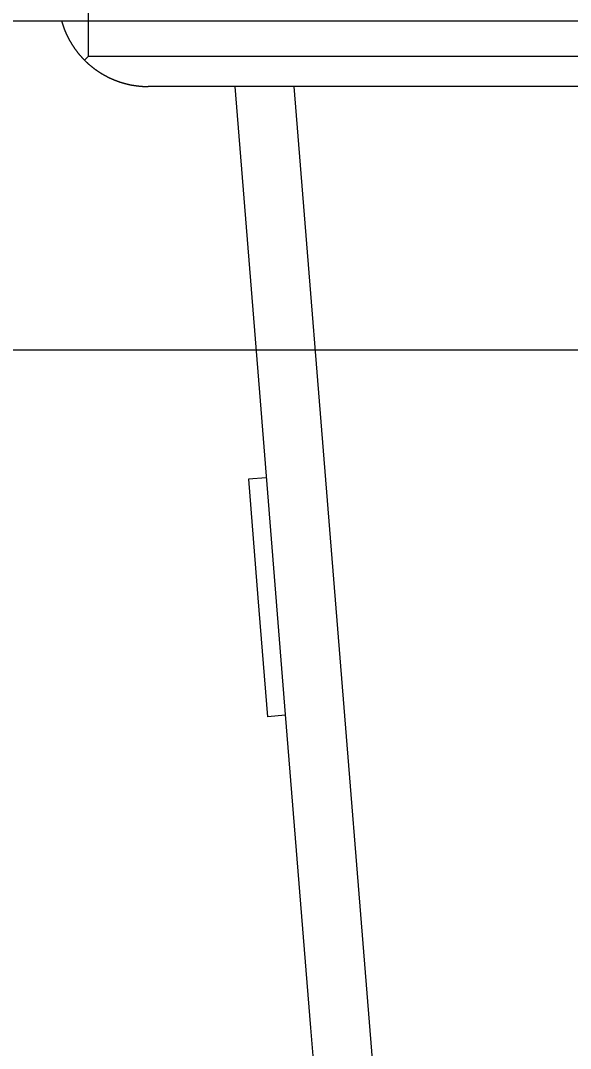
# Model space of a CAD drawing. Header units: millimetres. Extents: x -853320 to 19484, y -510814 to 9708.
# Drawn here: x 15681.59 to 15699.96, y 3713.48 to 3747.82 of the extents above; entities that cross this region are included whole.
import ezdxf

# ---------------------------------------------------------------- set-up
doc = ezdxf.new("R2010")
doc.units = ezdxf.units.MM
doc.layers.add('DS_ST_quote 1_50', color=7, linetype='Continuous')
for name, color, linetype, lineweight in [('F_ARREDI', 7, 'Continuous', 5), ('F_FERRAMENTA', 253, 'Continuous', 5), ('F_MULTI laminato OPACO', 1, 'Continuous', 5)]:
    doc.layers.add(name, color=color, linetype=linetype, lineweight=lineweight)
doc.styles.add('ARIAL', font='arial.ttf')
doc.dimstyles.new('ISO-100', dxfattribs={"dimtxt": 100, "dimasz": 5, "dimexe": 0.25, "dimexo": 6, "dimgap": 6, "dimtad": 1, "dimtxsty": 'ARIAL', "dimblk": 'ARCHTICK', "dimcen": 2.5, "dimdle": 15, "dimse1": 1, "dimse2": 1, "dimclrd": 256, "dimclre": 256, "dimclrt": 256, "dimadec": 0, "dimazin": 0, "dimtfac": 1, "dimtmove": 0, "dimatfit": 3, "dimldrblk": 'ARCHTICK', "dimfxl": 1, "dimlwd": -1, "dimlwe": -1, "dimarcsym": 0})

# ---------------------------------------------------------------- blocks, each defined once
blk = doc.blocks.new('CERNIERA_batttuta_pianta')
at = {"layer": 'F_FERRAMENTA'}
for p, q in [((813217.441, 528416.163), (813212.389, 528478.95)), ((813216.884, 528447.61), (813216.043, 528458.069)), ((813217.726, 528437.139), (813216.884, 528447.61)), ((813217.724, 528437.166), (813218.323, 528437.214)), ((813218.642, 528433.247), (813218.323, 528437.214)), ((813218.569, 528426.657), (813217.726, 528437.139)), ((813218.961, 528429.28), (813218.642, 528433.247)), ((813218.362, 528429.231), (813218.961, 528429.28)), ((813219.414, 528416.163), (813218.569, 528426.657)), ((813206.311, 528416.163), (813222.311, 528416.163)), ((813222.319, 528416.163), (813222.311, 528416.163)), ((813222.327, 528416.162), (813222.319, 528416.163)), ((813222.335, 528416.162), (813222.327, 528416.162)), ((813222.343, 528416.162), (813222.335, 528416.162)), ((813222.351, 528416.162), (813222.343, 528416.162)), ((813222.359, 528416.162), (813222.351, 528416.162)), ((813222.366, 528416.162), (813222.359, 528416.162)), ((813222.374, 528416.162), (813222.366, 528416.162)), ((813222.382, 528416.162), (813222.374, 528416.162)), ((813222.39, 528416.161), (813222.382, 528416.162)), ((813222.398, 528416.161), (813222.39, 528416.161)), ((813222.406, 528416.161), (813222.398, 528416.161)), ((813222.414, 528416.161), (813222.406, 528416.161)), ((813222.422, 528416.16), (813222.414, 528416.161)), ((813222.43, 528416.16), (813222.422, 528416.16)), ((813222.438, 528416.16), (813222.43, 528416.16)), ((813222.446, 528416.159), (813222.438, 528416.16)), ((813222.454, 528416.159), (813222.446, 528416.159)), ((813222.462, 528416.159), (813222.454, 528416.159)), ((813222.47, 528416.158), (813222.462, 528416.159)), ((813222.478, 528416.158), (813222.47, 528416.158)), ((813222.486, 528416.157), (813222.478, 528416.158)), ((813222.494, 528416.157), (813222.486, 528416.157)), ((813222.502, 528416.156), (813222.494, 528416.157)), ((813222.51, 528416.156), (813222.502, 528416.156)), ((813222.518, 528416.155), (813222.51, 528416.156)), ((813222.526, 528416.155), (813222.518, 528416.155)), ((813222.534, 528416.154), (813222.526, 528416.155)), ((813222.542, 528416.154), (813222.534, 528416.154)), ((813222.551, 528416.153), (813222.542, 528416.154)), ((813222.559, 528416.152), (813222.551, 528416.153)), ((813222.567, 528416.152), (813222.559, 528416.152)), ((813222.575, 528416.151), (813222.567, 528416.152)), ((813222.583, 528416.15), (813222.575, 528416.151)), ((813222.591, 528416.149), (813222.583, 528416.15)), ((813222.599, 528416.149), (813222.591, 528416.149)), ((813222.607, 528416.148), (813222.599, 528416.149)), ((813222.615, 528416.147), (813222.607, 528416.148)), ((813222.623, 528416.146), (813222.615, 528416.147)), ((813222.631, 528416.145), (813222.623, 528416.146)), ((813222.639, 528416.144), (813222.631, 528416.145)), ((813222.648, 528416.144), (813222.639, 528416.144)), ((813222.656, 528416.143), (813222.648, 528416.144)), ((813222.664, 528416.142), (813222.656, 528416.143)), ((813222.672, 528416.141), (813222.664, 528416.142)), ((813222.68, 528416.14), (813222.672, 528416.141)), ((813222.688, 528416.139), (813222.68, 528416.14)), ((813222.696, 528416.138), (813222.688, 528416.139)), ((813222.704, 528416.137), (813222.696, 528416.138)), ((813222.713, 528416.136), (813222.704, 528416.137)), ((813222.721, 528416.134), (813222.713, 528416.136)), ((813222.729, 528416.133), (813222.721, 528416.134)), ((813222.737, 528416.132), (813222.729, 528416.133)), ((813222.745, 528416.131), (813222.737, 528416.132)), ((813222.753, 528416.13), (813222.745, 528416.131)), ((813222.761, 528416.129), (813222.753, 528416.13)), ((813222.77, 528416.127), (813222.761, 528416.129)), ((813222.778, 528416.126), (813222.77, 528416.127)), ((813222.786, 528416.125), (813222.778, 528416.126)), ((813222.794, 528416.123), (813222.786, 528416.125)), ((813222.802, 528416.122), (813222.794, 528416.123)), ((813222.81, 528416.121), (813222.802, 528416.122)), ((813222.818, 528416.119), (813222.81, 528416.121)), ((813222.827, 528416.118), (813222.818, 528416.119)), ((813222.835, 528416.116), (813222.827, 528416.118)), ((813222.843, 528416.115), (813222.835, 528416.116)), ((813222.851, 528416.114), (813222.843, 528416.115)), ((813222.859, 528416.112), (813222.851, 528416.114)), ((813222.867, 528416.11), (813222.859, 528416.112)), ((813222.876, 528416.109), (813222.867, 528416.11)), ((813222.884, 528416.107), (813222.876, 528416.109)), ((813222.892, 528416.106), (813222.884, 528416.107)), ((813222.9, 528416.104), (813222.892, 528416.106)), ((813222.908, 528416.103), (813222.9, 528416.104)), ((813222.916, 528416.101), (813222.908, 528416.103)), ((813222.924, 528416.099), (813222.916, 528416.101)), ((813222.933, 528416.097), (813222.924, 528416.099)), ((813222.941, 528416.096), (813222.933, 528416.097)), ((813222.949, 528416.094), (813222.941, 528416.096)), ((813222.957, 528416.092), (813222.949, 528416.094)), ((813222.965, 528416.09), (813222.957, 528416.092)), ((813222.973, 528416.088), (813222.965, 528416.09)), ((813222.982, 528416.087), (813222.973, 528416.088)), ((813222.99, 528416.085), (813222.982, 528416.087)), ((813222.998, 528416.083), (813222.99, 528416.085)), ((813223.006, 528416.081), (813222.998, 528416.083)), ((813223.014, 528416.079), (813223.006, 528416.081)), ((813223.022, 528416.077), (813223.014, 528416.079)), ((813223.03, 528416.075), (813223.022, 528416.077)), ((813223.039, 528416.073), (813223.03, 528416.075)), ((813223.047, 528416.071), (813223.039, 528416.073)), ((813223.055, 528416.069), (813223.047, 528416.071)), ((813223.063, 528416.067), (813223.055, 528416.069)), ((813223.071, 528416.065), (813223.063, 528416.067)), ((813223.079, 528416.062), (813223.071, 528416.065)), ((813223.087, 528416.06), (813223.079, 528416.062)), ((813223.095, 528416.058), (813223.087, 528416.06)), ((813223.104, 528416.056), (813223.095, 528416.058)), ((813223.112, 528416.054), (813223.104, 528416.056)), ((813223.12, 528416.051), (813223.112, 528416.054)), ((813223.128, 528416.049), (813223.12, 528416.051)), ((813223.136, 528416.047), (813223.128, 528416.049)), ((813223.144, 528416.044), (813223.136, 528416.047)), ((813223.152, 528416.042), (813223.144, 528416.044)), ((813223.16, 528416.04), (813223.152, 528416.042)), ((813223.168, 528416.037), (813223.16, 528416.04)), ((813223.177, 528416.035), (813223.168, 528416.037)), ((813223.185, 528416.032), (813223.177, 528416.035)), ((813223.193, 528416.03), (813223.185, 528416.032)), ((813223.201, 528416.027), (813223.193, 528416.03)), ((813223.209, 528416.025), (813223.201, 528416.027)), ((813223.217, 528416.022), (813223.209, 528416.025)), ((813223.225, 528416.02), (813223.217, 528416.022)), ((813223.233, 528416.017), (813223.225, 528416.02)), ((813223.241, 528416.015), (813223.233, 528416.017)), ((813223.249, 528416.012), (813223.241, 528416.015)), ((813223.257, 528416.009), (813223.249, 528416.012)), ((813223.265, 528416.007), (813223.257, 528416.009)), ((813223.273, 528416.004), (813223.265, 528416.007)), ((813223.281, 528416.001), (813223.273, 528416.004)), ((813223.289, 528415.998), (813223.281, 528416.001)), ((813223.297, 528415.996), (813223.289, 528415.998)), ((813223.306, 528415.993), (813223.297, 528415.996)), ((813223.314, 528415.99), (813223.306, 528415.993)), ((813223.322, 528415.987), (813223.314, 528415.99)), ((813223.33, 528415.984), (813223.322, 528415.987)), ((813223.338, 528415.981), (813223.33, 528415.984)), ((813223.346, 528415.978), (813223.338, 528415.981)), ((813223.354, 528415.976), (813223.346, 528415.978)), ((813223.362, 528415.973), (813223.354, 528415.976)), ((813223.37, 528415.97), (813223.362, 528415.973)), ((813223.378, 528415.967), (813223.37, 528415.97)), ((813223.385, 528415.963), (813223.378, 528415.967)), ((813223.393, 528415.96), (813223.385, 528415.963)), ((813223.401, 528415.957), (813223.393, 528415.96)), ((813223.409, 528415.954), (813223.401, 528415.957)), ((813223.417, 528415.951), (813223.409, 528415.954)), ((813223.425, 528415.948), (813223.417, 528415.951)), ((813223.433, 528415.945), (813223.425, 528415.948)), ((813223.441, 528415.942), (813223.433, 528415.945)), ((813223.449, 528415.938), (813223.441, 528415.942)), ((813223.457, 528415.935), (813223.449, 528415.938)), ((813223.465, 528415.932), (813223.457, 528415.935)), ((813223.473, 528415.928), (813223.465, 528415.932)), ((813223.481, 528415.925), (813223.473, 528415.928)), ((813223.489, 528415.922), (813223.481, 528415.925)), ((813223.496, 528415.918), (813223.489, 528415.922)), ((813223.504, 528415.915), (813223.496, 528415.918)), ((813223.512, 528415.912), (813223.504, 528415.915)), ((813223.52, 528415.908), (813223.512, 528415.912)), ((813223.528, 528415.905), (813223.52, 528415.908)), ((813223.536, 528415.901), (813223.528, 528415.905)), ((813223.544, 528415.898), (813223.536, 528415.901)), ((813223.551, 528415.894), (813223.544, 528415.898)), ((813223.559, 528415.891), (813223.551, 528415.894)), ((813223.567, 528415.887), (813223.559, 528415.891)), ((813223.575, 528415.883), (813223.567, 528415.887)), ((813223.583, 528415.88), (813223.575, 528415.883)), ((813223.59, 528415.876), (813223.583, 528415.88)), ((813223.598, 528415.872), (813223.59, 528415.876)), ((813223.606, 528415.869), (813223.598, 528415.872)), ((813223.614, 528415.865), (813223.606, 528415.869)), ((813223.621, 528415.861), (813223.614, 528415.865)), ((813223.629, 528415.857), (813223.621, 528415.861)), ((813223.637, 528415.854), (813223.629, 528415.857)), ((813223.645, 528415.85), (813223.637, 528415.854)), ((813223.652, 528415.846), (813223.645, 528415.85)), ((813223.66, 528415.842), (813223.652, 528415.846)), ((813223.668, 528415.838), (813223.66, 528415.842)), ((813223.675, 528415.834), (813223.668, 528415.838)), ((813223.683, 528415.83), (813223.675, 528415.834)), ((813223.691, 528415.826), (813223.683, 528415.83)), ((813223.698, 528415.822), (813223.691, 528415.826)), ((813223.706, 528415.818), (813223.698, 528415.822)), ((813223.714, 528415.814), (813223.706, 528415.818)), ((813223.721, 528415.81), (813223.714, 528415.814)), ((813223.729, 528415.806), (813223.721, 528415.81)), ((813223.737, 528415.802), (813223.729, 528415.806)), ((813223.744, 528415.798), (813223.737, 528415.802)), ((813223.752, 528415.794), (813223.744, 528415.798)), ((813223.759, 528415.79), (813223.752, 528415.794)), ((813223.767, 528415.785), (813223.759, 528415.79)), ((813223.775, 528415.781), (813223.767, 528415.785)), ((813223.782, 528415.777), (813223.775, 528415.781)), ((813223.79, 528415.773), (813223.782, 528415.777)), ((813223.797, 528415.768), (813223.79, 528415.773)), ((813223.805, 528415.764), (813223.797, 528415.768)), ((813223.812, 528415.76), (813223.805, 528415.764)), ((813223.82, 528415.755), (813223.812, 528415.76)), ((813223.827, 528415.751), (813223.82, 528415.755)), ((813223.835, 528415.747), (813223.827, 528415.751)), ((813223.842, 528415.742), (813223.835, 528415.747)), ((813223.85, 528415.738), (813223.842, 528415.742)), ((813223.857, 528415.733), (813223.85, 528415.738)), ((813223.865, 528415.729), (813223.857, 528415.733)), ((813223.872, 528415.724), (813223.865, 528415.729)), ((813223.879, 528415.72), (813223.872, 528415.724)), ((813223.887, 528415.715), (813223.879, 528415.72)), ((813223.894, 528415.711), (813223.887, 528415.715)), ((813223.902, 528415.706), (813223.894, 528415.711)), ((813223.909, 528415.701), (813223.902, 528415.706)), ((813223.916, 528415.697), (813223.909, 528415.701)), ((813223.924, 528415.692), (813223.916, 528415.697)), ((813223.931, 528415.687), (813223.924, 528415.692)), ((813223.938, 528415.683), (813223.931, 528415.687)), ((813223.946, 528415.678), (813223.938, 528415.683)), ((813223.953, 528415.673), (813223.946, 528415.678)), ((813223.96, 528415.668), (813223.953, 528415.673)), ((813223.968, 528415.664), (813223.96, 528415.668)), ((813223.975, 528415.659), (813223.968, 528415.664)), ((813223.982, 528415.654), (813223.975, 528415.659)), ((813223.989, 528415.649), (813223.982, 528415.654)), ((813223.997, 528415.644), (813223.989, 528415.649)), ((813224.004, 528415.639), (813223.997, 528415.644)), ((813224.011, 528415.634), (813224.004, 528415.639)), ((813224.018, 528415.629), (813224.011, 528415.634)), ((813224.025, 528415.624), (813224.018, 528415.629)), ((813224.033, 528415.619), (813224.025, 528415.624)), ((813224.04, 528415.614), (813224.033, 528415.619)), ((813224.047, 528415.609), (813224.04, 528415.614)), ((813224.054, 528415.604), (813224.047, 528415.609)), ((813224.061, 528415.599), (813224.054, 528415.604)), ((813224.068, 528415.594), (813224.061, 528415.599)), ((813224.075, 528415.589), (813224.068, 528415.594)), ((813224.082, 528415.584), (813224.075, 528415.589)), ((813224.09, 528415.578), (813224.082, 528415.584)), ((813224.097, 528415.573), (813224.09, 528415.578)), ((813224.104, 528415.568), (813224.097, 528415.573)), ((813224.111, 528415.563), (813224.104, 528415.568)), ((813224.118, 528415.557), (813224.111, 528415.563)), ((813224.125, 528415.552), (813224.118, 528415.557)), ((813224.132, 528415.547), (813224.125, 528415.552)), ((813224.139, 528415.541), (813224.132, 528415.547)), ((813224.146, 528415.536), (813224.139, 528415.541)), ((813224.153, 528415.531), (813224.146, 528415.536)), ((813224.16, 528415.525), (813224.153, 528415.531)), ((813224.167, 528415.52), (813224.16, 528415.525)), ((813224.173, 528415.514), (813224.167, 528415.52)), ((813224.18, 528415.509), (813224.173, 528415.514)), ((813224.187, 528415.503), (813224.18, 528415.509)), ((813224.194, 528415.498), (813224.187, 528415.503)), ((813224.201, 528415.492), (813224.194, 528415.498)), ((813224.208, 528415.487), (813224.201, 528415.492)), ((813224.215, 528415.481), (813224.208, 528415.487)), ((813224.221, 528415.476), (813224.215, 528415.481)), ((813224.228, 528415.47), (813224.221, 528415.476)), ((813224.235, 528415.464), (813224.228, 528415.47)), ((813224.242, 528415.459), (813224.235, 528415.464)), ((813224.249, 528415.453), (813224.242, 528415.459)), ((813224.255, 528415.447), (813224.249, 528415.453)), ((813224.262, 528415.441), (813224.255, 528415.447)), ((813224.269, 528415.436), (813224.262, 528415.441)), ((813224.276, 528415.43), (813224.269, 528415.436)), ((813224.282, 528415.424), (813224.276, 528415.43)), ((813224.289, 528415.418), (813224.282, 528415.424)), ((813224.296, 528415.412), (813224.289, 528415.418)), ((813224.302, 528415.406), (813224.296, 528415.412)), ((813224.309, 528415.401), (813224.302, 528415.406)), ((813224.316, 528415.395), (813224.309, 528415.401)), ((813224.311, 528415.163), (813224.432, 528415.284)), ((813224.322, 528415.389), (813224.316, 528415.395)), ((813224.329, 528415.383), (813224.322, 528415.389)), ((813224.335, 528415.377), (813224.329, 528415.383)), ((813224.342, 528415.371), (813224.335, 528415.377)), ((813224.348, 528415.365), (813224.342, 528415.371)), ((813224.355, 528415.359), (813224.348, 528415.365)), ((813224.361, 528415.352), (813224.355, 528415.359)), ((813224.368, 528415.346), (813224.361, 528415.352)), ((813224.374, 528415.34), (813224.368, 528415.346)), ((813224.381, 528415.334), (813224.374, 528415.34)), ((813224.387, 528415.328), (813224.381, 528415.334)), ((813224.394, 528415.322), (813224.387, 528415.328)), ((813224.4, 528415.315), (813224.394, 528415.322)), ((813224.407, 528415.309), (813224.4, 528415.315)), ((813224.413, 528415.303), (813224.407, 528415.309)), ((813224.42, 528415.297), (813224.413, 528415.303)), ((813224.426, 528415.29), (813224.42, 528415.297)), ((813224.432, 528415.284), (813224.426, 528415.29)), ((813224.439, 528415.278), (813224.432, 528415.284)), ((813224.445, 528415.271), (813224.439, 528415.278)), ((813224.451, 528415.265), (813224.445, 528415.271)), ((813224.458, 528415.258), (813224.451, 528415.265)), ((813224.464, 528415.252), (813224.458, 528415.258)), ((813224.47, 528415.245), (813224.464, 528415.252)), ((813224.476, 528415.239), (813224.47, 528415.245)), ((813224.482, 528415.233), (813224.476, 528415.239)), ((813224.489, 528415.226), (813224.482, 528415.233)), ((813224.495, 528415.22), (813224.489, 528415.226)), ((813224.501, 528415.213), (813224.495, 528415.22)), ((813224.507, 528415.207), (813224.501, 528415.213)), ((813204.311, 528415.163), (813224.311, 528415.163)), ((813224.311, 528412.963), (813224.311, 528415.163)), ((813224.513, 528415.2), (813224.507, 528415.207)), ((813224.519, 528415.193), (813224.513, 528415.2)), ((813224.525, 528415.187), (813224.519, 528415.193)), ((813224.531, 528415.18), (813224.525, 528415.187)), ((813224.537, 528415.174), (813224.531, 528415.18)), ((813224.543, 528415.167), (813224.537, 528415.174)), ((813224.549, 528415.16), (813224.543, 528415.167)), ((813224.555, 528415.154), (813224.549, 528415.16)), ((813224.561, 528415.147), (813224.555, 528415.154)), ((813224.567, 528415.141), (813224.561, 528415.147)), ((813224.572, 528415.134), (813224.567, 528415.141)), ((813224.578, 528415.127), (813224.572, 528415.134)), ((813224.584, 528415.12), (813224.578, 528415.127)), ((813224.59, 528415.114), (813224.584, 528415.12)), ((813224.596, 528415.107), (813224.59, 528415.114)), ((813224.601, 528415.1), (813224.596, 528415.107)), ((813224.607, 528415.093), (813224.601, 528415.1)), ((813224.613, 528415.087), (813224.607, 528415.093)), ((813224.618, 528415.08), (813224.613, 528415.087)), ((813224.624, 528415.073), (813224.618, 528415.08)), ((813224.63, 528415.066), (813224.624, 528415.073)), ((813224.635, 528415.059), (813224.63, 528415.066)), ((813224.641, 528415.053), (813224.635, 528415.059)), ((813224.646, 528415.046), (813224.641, 528415.053)), ((813224.652, 528415.039), (813224.646, 528415.046)), ((813224.657, 528415.032), (813224.652, 528415.039)), ((813224.663, 528415.025), (813224.657, 528415.032)), ((813224.668, 528415.018), (813224.663, 528415.025)), ((813224.674, 528415.011), (813224.668, 528415.018)), ((813224.679, 528415.004), (813224.674, 528415.011)), ((813224.685, 528414.997), (813224.679, 528415.004)), ((813224.69, 528414.99), (813224.685, 528414.997)), ((813224.695, 528414.983), (813224.69, 528414.99)), ((813224.701, 528414.976), (813224.695, 528414.983)), ((813224.706, 528414.969), (813224.701, 528414.976)), ((813224.711, 528414.962), (813224.706, 528414.969)), ((813224.716, 528414.955), (813224.711, 528414.962)), ((813224.722, 528414.948), (813224.716, 528414.955)), ((813224.727, 528414.941), (813224.722, 528414.948)), ((813224.732, 528414.934), (813224.727, 528414.941)), ((813224.737, 528414.927), (813224.732, 528414.934)), ((813224.742, 528414.92), (813224.737, 528414.927)), ((813224.747, 528414.913), (813224.742, 528414.92)), ((813224.753, 528414.906), (813224.747, 528414.913)), ((813224.758, 528414.899), (813224.753, 528414.906)), ((813224.763, 528414.891), (813224.758, 528414.899)), ((813224.768, 528414.884), (813224.763, 528414.891)), ((813224.773, 528414.877), (813224.768, 528414.884)), ((813224.778, 528414.87), (813224.773, 528414.877)), ((813224.783, 528414.863), (813224.778, 528414.87)), ((813224.788, 528414.855), (813224.783, 528414.863)), ((813224.793, 528414.848), (813224.788, 528414.855)), ((813224.797, 528414.841), (813224.793, 528414.848)), ((813224.802, 528414.834), (813224.797, 528414.841)), ((813224.807, 528414.826), (813224.802, 528414.834)), ((813224.812, 528414.819), (813224.807, 528414.826)), ((813224.817, 528414.812), (813224.812, 528414.819)), ((813224.822, 528414.805), (813224.817, 528414.812)), ((813224.826, 528414.797), (813224.822, 528414.805)), ((813224.831, 528414.79), (813224.826, 528414.797)), ((813224.836, 528414.783), (813224.831, 528414.79)), ((813224.841, 528414.775), (813224.836, 528414.783)), ((813224.845, 528414.768), (813224.841, 528414.775)), ((813224.85, 528414.761), (813224.845, 528414.768)), ((813224.855, 528414.753), (813224.85, 528414.761)), ((813224.859, 528414.746), (813224.855, 528414.753)), ((813224.864, 528414.738), (813224.859, 528414.746)), ((813224.868, 528414.731), (813224.864, 528414.738)), ((813224.873, 528414.724), (813224.868, 528414.731)), ((813224.877, 528414.716), (813224.873, 528414.724)), ((813224.882, 528414.709), (813224.877, 528414.716)), ((813224.886, 528414.701), (813224.882, 528414.709)), ((813224.891, 528414.694), (813224.886, 528414.701)), ((813224.895, 528414.686), (813224.891, 528414.694)), ((813224.9, 528414.679), (813224.895, 528414.686)), ((813224.904, 528414.671), (813224.9, 528414.679)), ((813224.908, 528414.664), (813224.904, 528414.671)), ((813224.913, 528414.656), (813224.908, 528414.664)), ((813224.917, 528414.649), (813224.913, 528414.656)), ((813224.921, 528414.641), (813224.917, 528414.649)), ((813224.925, 528414.634), (813224.921, 528414.641)), ((813224.93, 528414.626), (813224.925, 528414.634)), ((813224.934, 528414.619), (813224.93, 528414.626)), ((813224.938, 528414.611), (813224.934, 528414.619)), ((813224.942, 528414.603), (813224.938, 528414.611)), ((813224.946, 528414.596), (813224.942, 528414.603)), ((813224.951, 528414.588), (813224.946, 528414.596)), ((813224.955, 528414.581), (813224.951, 528414.588)), ((813224.959, 528414.573), (813224.955, 528414.581)), ((813224.963, 528414.565), (813224.959, 528414.573)), ((813224.967, 528414.558), (813224.963, 528414.565)), ((813224.971, 528414.55), (813224.967, 528414.558)), ((813224.975, 528414.542), (813224.971, 528414.55)), ((813224.979, 528414.535), (813224.975, 528414.542)), ((813224.983, 528414.527), (813224.979, 528414.535)), ((813224.987, 528414.519), (813224.983, 528414.527)), ((813224.99, 528414.512), (813224.987, 528414.519)), ((813224.994, 528414.504), (813224.99, 528414.512)), ((813224.998, 528414.496), (813224.994, 528414.504)), ((813225.002, 528414.489), (813224.998, 528414.496)), ((813225.006, 528414.481), (813225.002, 528414.489)), ((813225.01, 528414.473), (813225.006, 528414.481)), ((813225.013, 528414.465), (813225.01, 528414.473)), ((813225.017, 528414.458), (813225.013, 528414.465)), ((813225.021, 528414.45), (813225.017, 528414.458)), ((813225.024, 528414.442), (813225.021, 528414.45)), ((813225.028, 528414.434), (813225.024, 528414.442)), ((813225.032, 528414.426), (813225.028, 528414.434)), ((813225.035, 528414.419), (813225.032, 528414.426)), ((813225.039, 528414.411), (813225.035, 528414.419)), ((813225.042, 528414.403), (813225.039, 528414.411)), ((813225.046, 528414.395), (813225.042, 528414.403)), ((813225.05, 528414.387), (813225.046, 528414.395)), ((813225.053, 528414.379), (813225.05, 528414.387)), ((813225.057, 528414.372), (813225.053, 528414.379)), ((813225.06, 528414.364), (813225.057, 528414.372)), ((813225.063, 528414.356), (813225.06, 528414.364)), ((813225.067, 528414.348), (813225.063, 528414.356)), ((813225.07, 528414.34), (813225.067, 528414.348)), ((813225.074, 528414.332), (813225.07, 528414.34)), ((813225.077, 528414.324), (813225.074, 528414.332)), ((813225.08, 528414.316), (813225.077, 528414.324)), ((813225.083, 528414.309), (813225.08, 528414.316)), ((813225.087, 528414.301), (813225.083, 528414.309)), ((813225.09, 528414.293), (813225.087, 528414.301)), ((813225.093, 528414.285), (813225.09, 528414.293)), ((813225.096, 528414.277), (813225.093, 528414.285)), ((813225.099, 528414.269), (813225.096, 528414.277)), ((813225.103, 528414.261), (813225.099, 528414.269)), ((813225.106, 528414.253), (813225.103, 528414.261)), ((813225.109, 528414.245), (813225.106, 528414.253)), ((813225.112, 528414.237), (813225.109, 528414.245)), ((813225.115, 528414.229), (813225.112, 528414.237)), ((813225.118, 528414.221), (813225.115, 528414.229)), ((813225.121, 528414.213), (813225.118, 528414.221)), ((813225.124, 528414.205), (813225.121, 528414.213)), ((813225.127, 528414.197), (813225.124, 528414.205)), ((813225.13, 528414.189), (813225.127, 528414.197)), ((813225.133, 528414.181), (813225.13, 528414.189)), ((813225.136, 528414.173), (813225.133, 528414.181)), ((813225.138, 528414.165), (813225.136, 528414.173)), ((813225.141, 528414.157), (813225.138, 528414.165)), ((813225.144, 528414.149), (813225.141, 528414.157)), ((813225.147, 528414.141), (813225.144, 528414.149)), ((813225.15, 528414.133), (813225.147, 528414.141)), ((813225.152, 528414.125), (813225.15, 528414.133)), ((813225.155, 528414.117), (813225.152, 528414.125)), ((813225.158, 528414.109), (813225.155, 528414.117)), ((813225.16, 528414.101), (813225.158, 528414.109)), ((813225.163, 528414.093), (813225.16, 528414.101)), ((813225.166, 528414.085), (813225.163, 528414.093)), ((813225.168, 528414.077), (813225.166, 528414.085)), ((813225.171, 528414.069), (813225.168, 528414.077)), ((813225.173, 528414.06), (813225.171, 528414.069)), ((813225.176, 528414.052), (813225.173, 528414.06)), ((813225.178, 528414.044), (813225.176, 528414.052)), ((813225.181, 528414.036), (813225.178, 528414.044)), ((813225.183, 528414.028), (813225.181, 528414.036)), ((813225.186, 528414.02), (813225.183, 528414.028)), ((813225.188, 528414.012), (813225.186, 528414.02)), ((813225.191, 528414.004), (813225.188, 528414.012)), ((813225.193, 528413.996), (813225.191, 528414.004)), ((813225.195, 528413.988), (813225.193, 528413.996)), ((813225.198, 528413.979), (813225.195, 528413.988)), ((813225.2, 528413.971), (813225.198, 528413.979)), ((813225.202, 528413.963), (813225.2, 528413.971)), ((813225.204, 528413.955), (813225.202, 528413.963))]:
    blk.add_line(p, q, dxfattribs=at)
blk = doc.blocks.new('ARMADIO_camera doppia_pianta')
at = {"layer": 'F_MULTI laminato OPACO'}
for points in [[(29594.114, 3277.66), (29144.114, 3277.66), (29144.114, 3859.66), (29594.114, 3859.66)], [(29594.114, 3298.66), (29162.114, 3298.66), (29162.114, 3848.66), (29594.114, 3848.66)]]:
    blk.add_lwpolyline(points, close=True, dxfattribs=at)
at = {"color": 2, "rotation": 180}
blk.add_blockref('CERNIERA_batttuta_pianta', (842793.425, 532273.623), dxfattribs=at)
blk = doc.blocks.new('_ArchTick')
at = {"color": 0, "linetype": 'ByBlock', "const_width": 0.15}
blk.add_lwpolyline([(-0.5, -0.5), (0.5, 0.5)], dxfattribs=at)
blk = doc.blocks.new('*D146')
at = {"layer": 'Defpoints', "color": 0, "transparency": 16777216}
for p in [(5588.556, 7348.815), (19268.524, 2810.66), (19483.824, 2810.66)]:
    blk.add_point(p, dxfattribs=at)
at = {"layer": 'DS_ST_quote 1_50', "transparency": 16777216}
blk.add_line((19268.524, 7363.815), (19268.524, 2795.66), dxfattribs=at)
at = {"layer": 'DS_ST_quote 1_50', "transparency": 16777216, "xscale": 5, "yscale": 5, "zscale": 5}
for p, rotation in [((19268.524, 7348.815), 90), ((19268.524, 2810.66), 270)]:
    blk.add_blockref('_ArchTick', p, dxfattribs=dict(at, rotation=rotation))
at = {"layer": 'DS_ST_quote 1_50', "transparency": 16777216, "insert": (19202.429, 5079.737), "char_height": 100, "attachment_point": 5, "rotation": 90, "style": 'ARIAL'}
blk.add_mtext('4538,15', dxfattribs=at)

msp = doc.modelspace()

# ---------------------------------------------------------------- block references
at = {"layer": 'F_ARREDI'}
msp.add_blockref('ARMADIO_camera doppia_pianta', (-13885.264, -111.845), dxfattribs=at)

# ---------------------------------------------------------------- dimensions: what is measured, and where the dimension line sits
at = {"layer": 'DS_ST_quote 1_50', "color": 4}
dim = msp.add_linear_dim(base=(19268.5243, 2810.6601), p1=(5588.556, 7348.8148), p2=(19483.824, 2810.6601), angle=90, dimstyle='ISO-100', dxfattribs=at)
dim.commit()
dim.dimension.update_dxf_attribs({"geometry": '*D146', "text_midpoint": (19202.4288, 5079.7375)})

doc.saveas('drawing.dxf')
